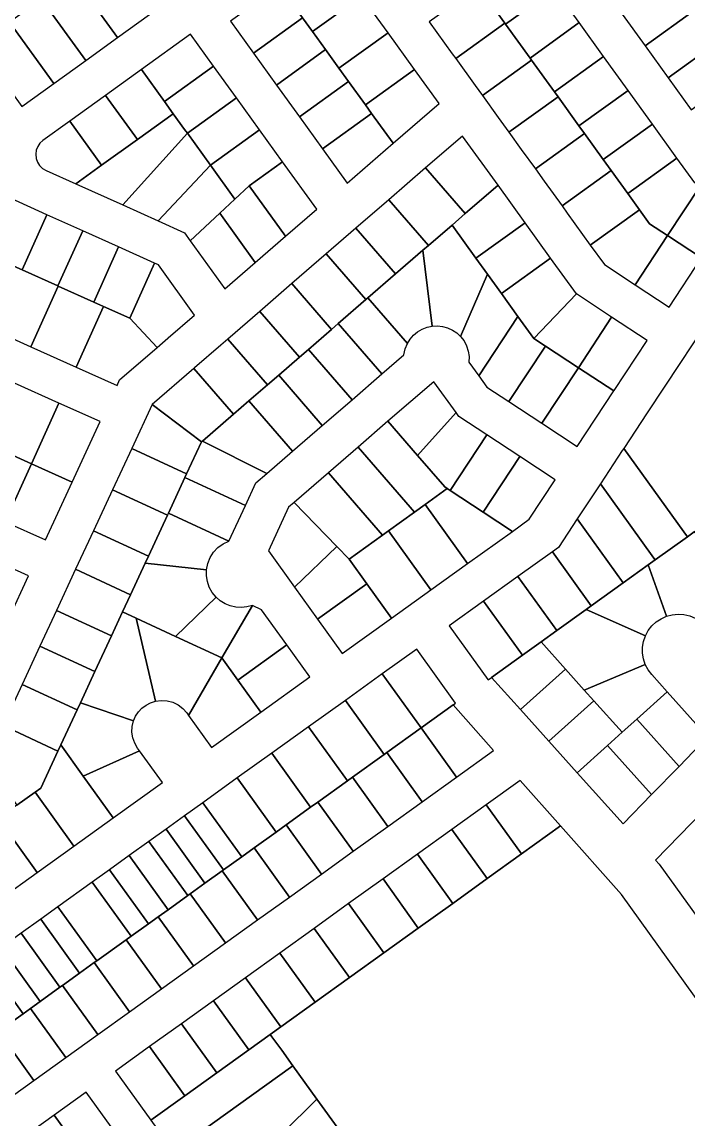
# Model space of a CAD drawing. Header units: metres. Extents: x 1641456 to 1644813, y 5693985 to 5698324.
# Drawn here: x 1643828 to 1644163, y 5694568 to 5695120 of the extents above; entities that cross this region are included whole.
import ezdxf

# ---------------------------------------------------------------- set-up
doc = ezdxf.new("R2010")
doc.units = ezdxf.units.M

msp = doc.modelspace()

# ---------------------------------------------------------------- linework, layer by layer
for points in [[(1643892.12, 5695124.04), (1643869.83, 5695154.94), (1643853.77, 5695143.37), (1643876.07, 5695112.47), (1643892.12, 5695124.04)], [(1643998.72, 5695133.37), (1643985.36, 5695151.89), (1643960.67, 5695134.09), (1643969.07, 5695122.43), (1643974.02, 5695115.56), (1643998.72, 5695133.37)], [(1644095.94, 5695137.01), (1644083.65, 5695154.06), (1644058.94, 5695136.25), (1644070.88, 5695119.67), (1644071.22, 5695119.2), (1644095.94, 5695137.01)], [(1643876.07, 5695112.47), (1643853.77, 5695143.37), (1643837.72, 5695131.8), (1643860.01, 5695100.9), (1643876.07, 5695112.47)], [(1643960.67, 5695134.09), (1643957.5, 5695138.48), (1643932.81, 5695120.66), (1643944.38, 5695104.6), (1643969.07, 5695122.43), (1643960.67, 5695134.09)], [(1644058.94, 5695136.25), (1644057.53, 5695138.2), (1644032.83, 5695120.4), (1644044.4, 5695104.34), (1644046.18, 5695101.87), (1644070.88, 5695119.67), (1644058.94, 5695136.25)], [(1644166.13, 5695126.05), (1644154.56, 5695142.1), (1644129.86, 5695124.3), (1644141.43, 5695108.24), (1644166.13, 5695126.05)], [(1644012.07, 5695114.84), (1643998.72, 5695133.37), (1643974.02, 5695115.56), (1643980.64, 5695106.37), (1643987.37, 5695097.04), (1644012.07, 5695114.84)], [(1644108.22, 5695119.97), (1644095.94, 5695137.01), (1644071.22, 5695119.2), (1644083.5, 5695102.16), (1644108.22, 5695119.97)], [(1643860.01, 5695100.9), (1643837.72, 5695131.8), (1643821.66, 5695120.23), (1643843.96, 5695089.33), (1643860.01, 5695100.9)], [(1643974.02, 5695115.56), (1643969.07, 5695122.43), (1643944.38, 5695104.6), (1643955.95, 5695088.55), (1643980.64, 5695106.37), (1643974.02, 5695115.56)], [(1644177.7, 5695109.99), (1644166.13, 5695126.05), (1644141.43, 5695108.24), (1644153, 5695092.19), (1644177.7, 5695109.99)], [(1643843.96, 5695089.33), (1643821.66, 5695120.23), (1643805.6, 5695108.66), (1643827.9, 5695077.76), (1643843.96, 5695089.33)], [(1644071.22, 5695119.2), (1644070.88, 5695119.67), (1644046.18, 5695101.87), (1644055.97, 5695088.29), (1644059.53, 5695083.35), (1644084.23, 5695101.15), (1644083.5, 5695102.16), (1644071.22, 5695119.2)], [(1644120.5, 5695102.93), (1644108.22, 5695119.97), (1644083.5, 5695102.16), (1644084.23, 5695101.15), (1644095.79, 5695085.12), (1644120.5, 5695102.93)], [(1643924.32, 5695098.1), (1643912.75, 5695114.15), (1643888.04, 5695096.35), (1643899.61, 5695080.3), (1643924.32, 5695098.1)], [(1644025.42, 5695096.32), (1644012.07, 5695114.84), (1643987.37, 5695097.04), (1643992.21, 5695090.31), (1644000.72, 5695078.51), (1644025.42, 5695096.32)], [(1643987.37, 5695097.04), (1643980.64, 5695106.37), (1643955.95, 5695088.55), (1643967.52, 5695072.49), (1643992.21, 5695090.31), (1643987.37, 5695097.04)], [(1644189.27, 5695093.93), (1644177.7, 5695109.99), (1644153, 5695092.19), (1644164.58, 5695076.13), (1644189.27, 5695093.93)], [(1644095.79, 5695085.12), (1644084.23, 5695101.15), (1644059.53, 5695083.35), (1644067.54, 5695072.23), (1644072.88, 5695064.82), (1644097.59, 5695082.62), (1644095.79, 5695085.12)], [(1644132.79, 5695085.88), (1644120.5, 5695102.93), (1644095.79, 5695085.12), (1644097.59, 5695082.62), (1644108.07, 5695068.07), (1644132.79, 5695085.88)], [(1643899.61, 5695080.3), (1643888.04, 5695096.35), (1643870.01, 5695083.36), (1643886.03, 5695061.13), (1643904.07, 5695074.12), (1643899.61, 5695080.3)], [(1643935.89, 5695082.04), (1643924.32, 5695098.1), (1643899.61, 5695080.3), (1643904.07, 5695074.12), (1643909.76, 5695066.22), (1643911.19, 5695064.24), (1643935.89, 5695082.04)], [(1644014.61, 5695059.22), (1644037.72, 5695079.24), (1644025.42, 5695096.32), (1644000.72, 5695078.51), (1644003.78, 5695074.25), (1644014.61, 5695059.22)], [(1644000.72, 5695078.51), (1643992.21, 5695090.31), (1643967.52, 5695072.49), (1643979.09, 5695056.44), (1644003.78, 5695074.25), (1644000.72, 5695078.51)], [(1643886.03, 5695061.13), (1643870.01, 5695083.36), (1643851.98, 5695070.36), (1643868, 5695048.13), (1643886.03, 5695061.13)], [(1644145.07, 5695068.84), (1644132.79, 5695085.88), (1644108.07, 5695068.07), (1644110.94, 5695064.1), (1644120.35, 5695051.03), (1644145.07, 5695068.84)], [(1643947.46, 5695065.99), (1643935.89, 5695082.04), (1643911.19, 5695064.24), (1643922.76, 5695048.19), (1643947.46, 5695065.99)], [(1644108.07, 5695068.07), (1644097.59, 5695082.62), (1644072.88, 5695064.82), (1644079.12, 5695056.18), (1644086.24, 5695046.3), (1644110.94, 5695064.1), (1644108.07, 5695068.07)], [(1643911.19, 5695064.24), (1643909.76, 5695066.22), (1643904.07, 5695074.12), (1643886.03, 5695061.13), (1643868, 5695048.13), (1643855.03, 5695038.78), (1643878.61, 5695028.18), (1643911.19, 5695064.24)], [(1644014.61, 5695059.22), (1644003.78, 5695074.25), (1643979.09, 5695056.44), (1643991.51, 5695039.21), (1644014.61, 5695059.22)], [(1643868, 5695048.13), (1643851.98, 5695070.36), (1643838.52, 5695060.66), (1643837.02, 5695059.29), (1643835.87, 5695057.6), (1643835.14, 5695055.69), (1643834.88, 5695053.67), (1643835.08, 5695051.64), (1643835.75, 5695049.71), (1643836.85, 5695047.99), (1643838.31, 5695046.57), (1643840.06, 5695045.52), (1643855.03, 5695038.78), (1643868, 5695048.13)], [(1644157.35, 5695051.8), (1644145.07, 5695068.84), (1644120.35, 5695051.03), (1644124.29, 5695045.57), (1644132.63, 5695033.99), (1644157.35, 5695051.8)], [(1643922.76, 5695048.19), (1643911.19, 5695064.24), (1643878.61, 5695028.18), (1643896.49, 5695020.13), (1643922.76, 5695048.19)], [(1643959.03, 5695049.93), (1643947.46, 5695065.99), (1643922.76, 5695048.19), (1643935.06, 5695031.11), (1643942.23, 5695037.83), (1643959.03, 5695049.93)], [(1644067.39, 5695038.07), (1644049.52, 5695062.87), (1644030.99, 5695046.83), (1644050.92, 5695023.81), (1644067.39, 5695038.07)], [(1644120.35, 5695051.03), (1644110.94, 5695064.1), (1644086.24, 5695046.3), (1644090.69, 5695040.12), (1644099.59, 5695027.77), (1644124.29, 5695045.57), (1644120.35, 5695051.03)], [(1643960.55, 5695012.39), (1643976.26, 5695026), (1643959.03, 5695049.93), (1643942.23, 5695037.83), (1643960.55, 5695012.39)], [(1644169.01, 5695037.57), (1644166.34, 5695039.33), (1644157.35, 5695051.8), (1644132.63, 5695033.99), (1644138.53, 5695025.81), (1644143.62, 5695018.75), (1644152.68, 5695012.78), (1644169.01, 5695037.57)], [(1643935.06, 5695031.11), (1643922.76, 5695048.19), (1643896.49, 5695020.13), (1643909.72, 5695014.19), (1643912.64, 5695010.13), (1643927.44, 5695023.98), (1643935.06, 5695031.11)], [(1644050.92, 5695023.81), (1644030.99, 5695046.83), (1644012.53, 5695030.84), (1644032.46, 5695007.82), (1644044.29, 5695018.06), (1644050.92, 5695023.81)], [(1644132.63, 5695033.99), (1644124.29, 5695045.57), (1644099.59, 5695027.77), (1644102.26, 5695024.07), (1644113.83, 5695008.01), (1644138.53, 5695025.81), (1644132.63, 5695033.99)], [(1643960.55, 5695012.39), (1643942.23, 5695037.83), (1643935.06, 5695031.11), (1643927.44, 5695023.98), (1643945.3, 5694999.18), (1643960.55, 5695012.39)], [(1644081.01, 5695019.18), (1644067.39, 5695038.07), (1644050.92, 5695023.81), (1644044.29, 5695018.06), (1644056.32, 5695001.37), (1644081.01, 5695019.18)], [(1644169.72, 5695001.56), (1644186.05, 5695026.35), (1644169.01, 5695037.57), (1644152.68, 5695012.78), (1644169.72, 5695001.56)], [(1643840.49, 5695023.29), (1643822.45, 5695031.41), (1643809.96, 5695003.65), (1643822.33, 5694998.08), (1643828.01, 5694995.53), (1643840.49, 5695023.29)], [(1644032.46, 5695007.82), (1644012.53, 5695030.84), (1643995.96, 5695016.48), (1644015.89, 5694993.46), (1644029.6, 5695005.34), (1644032.46, 5695007.82)], [(1644274.02, 5694940.9), (1644211.22, 5695028.05), (1644170.18, 5694965.71), (1644159.13, 5694948.93), (1644142.39, 5694923.5), (1644130.6, 5694905.6), (1644160.86, 5694863.6), (1644162.64, 5694861.14), (1644166.13, 5694863.63), (1644274.02, 5694940.9)], [(1643858.54, 5695015.17), (1643840.49, 5695023.29), (1643828.01, 5694995.53), (1643846.06, 5694987.41), (1643858.54, 5695015.17)], [(1643945.3, 5694999.18), (1643927.44, 5695023.98), (1643912.64, 5695010.13), (1643930.05, 5694985.98), (1643945.3, 5694999.18)], [(1644152.68, 5695012.78), (1644143.62, 5695018.75), (1644138.53, 5695025.81), (1644113.83, 5695008.01), (1644120.95, 5694998.13), (1644136.36, 5694987.98), (1644152.68, 5695012.78)], [(1644056.32, 5695001.37), (1644044.29, 5695018.06), (1644032.46, 5695007.82), (1644029.6, 5695005.34), (1644034.27, 5694967.18), (1644036.91, 5694967.31), (1644039.52, 5694967.03), (1644042.07, 5694966.33), (1644044.46, 5694965.23), (1644046.65, 5694963.77), (1644048.58, 5694961.97), (1644062.09, 5694993.36), (1644056.32, 5695001.37)], [(1644093.83, 5695001.39), (1644081.01, 5695019.18), (1644056.32, 5695001.37), (1644062.09, 5694993.36), (1644069.13, 5694983.58), (1644093.83, 5695001.39)], [(1643876.59, 5695007.05), (1643858.54, 5695015.17), (1643846.06, 5694987.41), (1643846.21, 5694987.34), (1643864.11, 5694979.29), (1643876.59, 5695007.05)], [(1644015.89, 5694993.46), (1643995.96, 5695016.48), (1643981, 5695003.53), (1644000.93, 5694980.51), (1644001.95, 5694981.4), (1644015.89, 5694993.46)], [(1644169.72, 5695001.56), (1644152.68, 5695012.78), (1644136.36, 5694987.98), (1644153.4, 5694976.77), (1644169.72, 5695001.56)], [(1643894.64, 5694998.93), (1643876.59, 5695007.05), (1643864.11, 5694979.29), (1643868.98, 5694977.1), (1643882.16, 5694971.17), (1643894.64, 5694998.93)], [(1644000.93, 5694980.51), (1643981, 5695003.53), (1643963.74, 5694988.58), (1643983.67, 5694965.56), (1643986.99, 5694968.44), (1644000.93, 5694980.51)], [(1644034.27, 5694967.18), (1644029.6, 5695005.34), (1644015.89, 5694993.46), (1644001.95, 5694981.4), (1644021.83, 5694958.41), (1644023.22, 5694960.65), (1644024.95, 5694962.64), (1644026.98, 5694964.32), (1644029.24, 5694965.66), (1644031.7, 5694966.62), (1644034.27, 5694967.18)], [(1644106.81, 5694983.38), (1644093.83, 5695001.39), (1644069.13, 5694983.58), (1644077.41, 5694972.1), (1644085.38, 5694961.03), (1644106.81, 5694983.38)], [(1643828.01, 5694995.53), (1643822.33, 5694998.08), (1643808.55, 5694967.54), (1643832.43, 5694956.8), (1643846.21, 5694987.34), (1643846.06, 5694987.41), (1643828.01, 5694995.53)], [(1643895.92, 5694956.43), (1643901.32, 5694961.11), (1643901.55, 5694961.31), (1643914.8, 5694972.77), (1643896.57, 5694998.06), (1643894.64, 5694998.93), (1643882.16, 5694971.17), (1643895.92, 5694956.43)], [(1644069.13, 5694983.58), (1644062.09, 5694993.36), (1644048.58, 5694961.97), (1644050.29, 5694959.74), (1644051.6, 5694957.26), (1644052.46, 5694954.59), (1644052.86, 5694951.81), (1644052.78, 5694949), (1644057.71, 5694942.16), (1644077.41, 5694972.1), (1644069.13, 5694983.58)], [(1643864.11, 5694979.29), (1643846.21, 5694987.34), (1643832.43, 5694956.8), (1643855.2, 5694946.56), (1643868.98, 5694977.1), (1643864.11, 5694979.29)], [(1643983.67, 5694965.56), (1643963.74, 5694988.58), (1643947.63, 5694974.62), (1643967.56, 5694951.61), (1643972.03, 5694955.48), (1643983.67, 5694965.56)], [(1644021.83, 5694958.41), (1644001.95, 5694981.4), (1644000.93, 5694980.51), (1643986.99, 5694968.44), (1644008.93, 5694943.1), (1644020.11, 5694952.79), (1644020.72, 5694955.68), (1644021.83, 5694958.41)], [(1644124.55, 5694971.7), (1644106.81, 5694983.38), (1644085.38, 5694961.03), (1644091.27, 5694957.16), (1644107.8, 5694946.27), (1644124.55, 5694971.7)], [(1643882.16, 5694971.17), (1643868.98, 5694977.1), (1643855.2, 5694946.56), (1643875.76, 5694937.32), (1643877.04, 5694940.08), (1643895.92, 5694956.43), (1643882.16, 5694971.17)], [(1643967.56, 5694951.61), (1643947.63, 5694974.62), (1643931.52, 5694960.67), (1643951.45, 5694937.65), (1643957.08, 5694942.53), (1643967.56, 5694951.61)], [(1644008.93, 5694943.1), (1643986.99, 5694968.44), (1643983.67, 5694965.56), (1643972.03, 5694955.48), (1643993.96, 5694930.15), (1644008.93, 5694943.1)], [(1644085.38, 5694961.03), (1644077.41, 5694972.1), (1644057.71, 5694942.16), (1644061.83, 5694936.44), (1644072.86, 5694929.18), (1644091.27, 5694957.16), (1644085.38, 5694961.03)], [(1644125.6, 5694934.55), (1644125.77, 5694934.81), (1644142.35, 5694959.98), (1644124.55, 5694971.7), (1644107.8, 5694946.27), (1644125.6, 5694934.55)], [(1643951.45, 5694937.65), (1643931.52, 5694960.67), (1643927.95, 5694957.58), (1643914.71, 5694946.11), (1643914.48, 5694945.91), (1643934.4, 5694922.89), (1643942.11, 5694929.57), (1643951.45, 5694937.65)], [(1644107.8, 5694946.27), (1644091.27, 5694957.16), (1644072.86, 5694929.18), (1644089.39, 5694918.29), (1644107.8, 5694946.27)], [(1643993.96, 5694930.15), (1643972.03, 5694955.48), (1643967.56, 5694951.61), (1643957.08, 5694942.53), (1643979, 5694917.2), (1643993.96, 5694930.15)], [(1643934.4, 5694922.89), (1643914.48, 5694945.91), (1643893.4, 5694927.66), (1643918.27, 5694908.92), (1643918.73, 5694909.32), (1643934.4, 5694922.89)], [(1644125.6, 5694934.55), (1644107.8, 5694946.27), (1644089.39, 5694918.29), (1644107.19, 5694906.58), (1644125.6, 5694934.55)], [(1643979, 5694917.2), (1643957.08, 5694942.53), (1643951.45, 5694937.65), (1643942.11, 5694929.57), (1643964.04, 5694904.25), (1643979, 5694917.2)], [(1643846.47, 5694928.45), (1643824.26, 5694938.44), (1643810.52, 5694907.9), (1643832.74, 5694897.91), (1643846.47, 5694928.45)], [(1644046.29, 5694923.63), (1644035.07, 5694939.19), (1644012.05, 5694919.27), (1644026.97, 5694902.03), (1644046.29, 5694923.63)], [(1643853.19, 5694888.69), (1643867.3, 5694919.09), (1643846.47, 5694928.45), (1643832.74, 5694897.91), (1643853.19, 5694888.69)], [(1643964.04, 5694904.25), (1643942.11, 5694929.57), (1643934.4, 5694922.89), (1643918.73, 5694909.32), (1643951.12, 5694893.07), (1643964.04, 5694904.25)], [(1643918.27, 5694908.92), (1643893.4, 5694927.66), (1643883.15, 5694905.57), (1643910.76, 5694892.75), (1643918.27, 5694908.92)], [(1644061.82, 5694912.38), (1644047.69, 5694921.68), (1644046.29, 5694923.63), (1644026.97, 5694902.03), (1644040.64, 5694886.25), (1644041.9, 5694885.42), (1644043.38, 5694884.44), (1644061.82, 5694912.38)], [(1644026.97, 5694902.03), (1644012.05, 5694919.27), (1643997.09, 5694906.31), (1644025.43, 5694873.57), (1644030.78, 5694877.41), (1644041.9, 5694885.42), (1644040.64, 5694886.25), (1644026.97, 5694902.03)], [(1644078.35, 5694901.5), (1644061.82, 5694912.38), (1644043.38, 5694884.44), (1644059.91, 5694873.56), (1644078.35, 5694901.5)], [(1643832.74, 5694897.91), (1643810.52, 5694907.9), (1643797.36, 5694878.71), (1643819.57, 5694868.72), (1643832.74, 5694897.91)], [(1643951.12, 5694893.07), (1643918.73, 5694909.32), (1643918.27, 5694908.92), (1643910.76, 5694892.75), (1643909.94, 5694890.97), (1643940.32, 5694876.88), (1643945.62, 5694888.31), (1643951.12, 5694893.07)], [(1644025.43, 5694873.57), (1643997.09, 5694906.31), (1643982.12, 5694893.36), (1644009.31, 5694861.96), (1644012.24, 5694864.07), (1644025.43, 5694873.57)], [(1643910.76, 5694892.75), (1643883.15, 5694905.57), (1643873.54, 5694884.85), (1643901.15, 5694872.04), (1643901.61, 5694873.02), (1643909.94, 5694890.97), (1643910.76, 5694892.75)], [(1644074.61, 5694863.88), (1644083.08, 5694869.97), (1644096.13, 5694889.8), (1644078.35, 5694901.5), (1644059.91, 5694873.56), (1644074.61, 5694863.88)], [(1644162.64, 5694861.14), (1644160.86, 5694863.6), (1644130.6, 5694905.6), (1644129.88, 5694904.51), (1644118.88, 5694887.8), (1644144.98, 5694851.47), (1644145.27, 5694851.08), (1644146.4, 5694849.49), (1644162.64, 5694861.14)], [(1643853.19, 5694888.69), (1643832.74, 5694897.91), (1643819.57, 5694868.72), (1643839.72, 5694859.66), (1643853.19, 5694888.69)], [(1643940.32, 5694876.88), (1643909.94, 5694890.97), (1643901.61, 5694873.02), (1643931.99, 5694858.92), (1643940.32, 5694876.88)], [(1644009.31, 5694861.96), (1643982.12, 5694893.36), (1643964.86, 5694878.42), (1643986.27, 5694856.27), (1643992.47, 5694849.84), (1644009.31, 5694861.96)], [(1643901.15, 5694872.04), (1643873.54, 5694884.85), (1643863.93, 5694864.14), (1643891.54, 5694851.32), (1643901.15, 5694872.04)], [(1644043.38, 5694884.44), (1644041.9, 5694885.42), (1644030.78, 5694877.41), (1644052.12, 5694847.72), (1644074.61, 5694863.88), (1644059.91, 5694873.56), (1644043.38, 5694884.44)], [(1644146.4, 5694849.49), (1644145.27, 5694851.08), (1644144.98, 5694851.47), (1644118.88, 5694887.8), (1644107.23, 5694870.1), (1644130.33, 5694837.94), (1644142.9, 5694846.98), (1644146.4, 5694849.49)], [(1643931.99, 5694858.92), (1643901.61, 5694873.02), (1643901.15, 5694872.04), (1643891.54, 5694851.32), (1643889.91, 5694847.81), (1643920.78, 5694844.55), (1643921.41, 5694847.69), (1643922.61, 5694850.65), (1643924.33, 5694853.34), (1643926.52, 5694855.67), (1643929.1, 5694857.55), (1643931.99, 5694858.92)], [(1643986.27, 5694856.27), (1643964.86, 5694878.42), (1643962.06, 5694876), (1643951.91, 5694854.11), (1643965.08, 5694835.78), (1643986.27, 5694856.27)], [(1644052.12, 5694847.72), (1644030.78, 5694877.41), (1644025.43, 5694873.57), (1644012.24, 5694864.07), (1644033.58, 5694834.39), (1644052.12, 5694847.72)], [(1644130.33, 5694837.94), (1644107.23, 5694870.1), (1644097.82, 5694855.82), (1644094.75, 5694853.61), (1644114.3, 5694826.42), (1644130.33, 5694837.94)], [(1643891.54, 5694851.32), (1643863.93, 5694864.14), (1643854.96, 5694844.81), (1643882.58, 5694831.99), (1643889.91, 5694847.81), (1643891.54, 5694851.32)], [(1644033.58, 5694834.39), (1644012.24, 5694864.07), (1644009.31, 5694861.96), (1643992.47, 5694849.84), (1644001.36, 5694837.48), (1644013.8, 5694820.17), (1644033.58, 5694834.39)], [(1644180.45, 5694847.61), (1644166.13, 5694863.63), (1644162.64, 5694861.14), (1644146.4, 5694849.49), (1644142.9, 5694846.98), (1644152.16, 5694821.12), (1644155.03, 5694821.89), (1644157.98, 5694822.18), (1644160.94, 5694821.99), (1644163.83, 5694821.33), (1644166.57, 5694820.2), (1644180.45, 5694847.61)], [(1643821.64, 5694820.72), (1643831.26, 5694841.43), (1643800.71, 5694855.17), (1643791.27, 5694834.81), (1643821.64, 5694820.72)], [(1643992.47, 5694849.84), (1643986.27, 5694856.27), (1643965.08, 5694835.78), (1643976.63, 5694819.71), (1644001.36, 5694837.48), (1643992.47, 5694849.84)], [(1644114.3, 5694826.42), (1644094.75, 5694853.61), (1644077.44, 5694841.17), (1644096.99, 5694813.98), (1644111.66, 5694824.52), (1644114.3, 5694826.42)], [(1643920.78, 5694844.55), (1643889.91, 5694847.81), (1643882.58, 5694831.99), (1643878.55, 5694823.3), (1643885.46, 5694820.1), (1643905.22, 5694810.93), (1643925.57, 5694830.74), (1643923.66, 5694833.08), (1643922.19, 5694835.71), (1643921.21, 5694838.56), (1643920.73, 5694841.54), (1643920.78, 5694844.55)], [(1644152.16, 5694821.12), (1644142.9, 5694846.98), (1644130.33, 5694837.94), (1644114.3, 5694826.42), (1644111.66, 5694824.52), (1644141.59, 5694811.29), (1644143, 5694813.9), (1644144.82, 5694816.24), (1644146.99, 5694818.26), (1644149.46, 5694819.9), (1644152.16, 5694821.12)], [(1643882.58, 5694831.99), (1643854.96, 5694844.81), (1643845.35, 5694824.09), (1643872.97, 5694811.27), (1643878.55, 5694823.3), (1643882.58, 5694831.99)], [(1644096.99, 5694813.98), (1644077.44, 5694841.17), (1644060.14, 5694828.73), (1644079.68, 5694801.54), (1644089.02, 5694808.24), (1644096.99, 5694813.98)], [(1644013.8, 5694820.17), (1644001.36, 5694837.48), (1643976.63, 5694819.71), (1643989.07, 5694802.41), (1644013.8, 5694820.17)], [(1643943.84, 5694826.58), (1643941.11, 5694825.83), (1643938.3, 5694825.53), (1643935.48, 5694825.7), (1643932.72, 5694826.33), (1643930.11, 5694827.4), (1643927.7, 5694828.88), (1643925.57, 5694830.74), (1643905.22, 5694810.93), (1643928.46, 5694800.14), (1643943.84, 5694826.58)], [(1643872.97, 5694811.27), (1643845.35, 5694824.09), (1643837.02, 5694806.14), (1643864.64, 5694793.32), (1643872.97, 5694811.27)], [(1643885.46, 5694820.1), (1643878.55, 5694823.3), (1643872.97, 5694811.27), (1643864.64, 5694793.32), (1643857.35, 5694777.61), (1643884.1, 5694768.47), (1643885.13, 5694770.83), (1643886.54, 5694772.98), (1643888.3, 5694774.86), (1643890.35, 5694776.42), (1643892.63, 5694777.61), (1643895.08, 5694778.39), (1643885.46, 5694820.1)], [(1643961.21, 5694806.75), (1643948.51, 5694824.41), (1643943.84, 5694826.58), (1643928.46, 5694800.14), (1643936.48, 5694788.98), (1643961.21, 5694806.75)], [(1644079.68, 5694801.54), (1644060.14, 5694828.73), (1644042.83, 5694816.3), (1644062.2, 5694789.34), (1644062.38, 5694789.1), (1644064.15, 5694790.37), (1644079.68, 5694801.54)], [(1644141.59, 5694811.29), (1644111.66, 5694824.52), (1644096.99, 5694813.98), (1644089.02, 5694808.24), (1644101.37, 5694794.46), (1644110.77, 5694783.97), (1644141.45, 5694796.85), (1644140.53, 5694799.67), (1644140.08, 5694802.6), (1644140.11, 5694805.56), (1644140.61, 5694808.49), (1644141.59, 5694811.29)], [(1643905.22, 5694810.93), (1643885.46, 5694820.1), (1643895.08, 5694778.39), (1643898.03, 5694778.78), (1643901, 5694778.58), (1643903.87, 5694777.81), (1643906.54, 5694776.49), (1643908.9, 5694774.68), (1643910.87, 5694772.45), (1643911.76, 5694771.21), (1643928.46, 5694800.14), (1643905.22, 5694810.93)], [(1643948.03, 5694772.91), (1643972.75, 5694790.68), (1643961.21, 5694806.75), (1643936.48, 5694788.98), (1643948.03, 5694772.91)], [(1644101.37, 5694794.46), (1644089.02, 5694808.24), (1644079.68, 5694801.54), (1644064.15, 5694790.37), (1644078.7, 5694774.13), (1644101.37, 5694794.46)], [(1643864.64, 5694793.32), (1643837.02, 5694806.14), (1643828.05, 5694786.8), (1643855.67, 5694773.99), (1643857.35, 5694777.61), (1643864.64, 5694793.32)], [(1644044.82, 5694776.48), (1644046.06, 5694777.37), (1644026.51, 5694804.57), (1644009.13, 5694792.08), (1644028.75, 5694764.93), (1644044.82, 5694776.48)], [(1643936.48, 5694788.98), (1643928.46, 5694800.14), (1643911.76, 5694771.21), (1643923.31, 5694755.14), (1643948.03, 5694772.91), (1643936.48, 5694788.98)], [(1644152.48, 5694783.03), (1644144.69, 5694791.73), (1644142.86, 5694794.15), (1644141.45, 5694796.85), (1644110.77, 5694783.97), (1644115.59, 5694778.58), (1644129.81, 5694762.71), (1644137.18, 5694769.31), (1644152.48, 5694783.03)], [(1644028.75, 5694764.93), (1644009.13, 5694792.08), (1643990.61, 5694778.77), (1644010.21, 5694751.61), (1644011.45, 5694752.49), (1644028.75, 5694764.93)], [(1644110.77, 5694783.97), (1644101.37, 5694794.46), (1644078.7, 5694774.13), (1644092.92, 5694758.26), (1644115.59, 5694778.58), (1644110.77, 5694783.97)], [(1643855.67, 5694773.99), (1643828.05, 5694786.8), (1643818.44, 5694766.09), (1643846.06, 5694753.27), (1643847.48, 5694756.34), (1643855.67, 5694773.99)], [(1644158.45, 5694745.58), (1644172.8, 5694760.36), (1644152.48, 5694783.03), (1644137.18, 5694769.31), (1644158.45, 5694745.58)], [(1643884.1, 5694768.47), (1643857.35, 5694777.61), (1643855.67, 5694773.99), (1643847.48, 5694756.34), (1643858.77, 5694740.62), (1643887.03, 5694753.44), (1643886.14, 5694754.68), (1643884.69, 5694757.18), (1643883.73, 5694759.91), (1643883.3, 5694762.77), (1643883.43, 5694765.66), (1643884.1, 5694768.47)], [(1644010.21, 5694751.61), (1643990.61, 5694778.77), (1643972.1, 5694765.46), (1643991.67, 5694738.28), (1643994.14, 5694740.06), (1644010.21, 5694751.61)], [(1644046.53, 5694740.21), (1644065.13, 5694753.58), (1644044.82, 5694776.48), (1644028.75, 5694764.93), (1644046.53, 5694740.21)], [(1644129.81, 5694762.71), (1644115.59, 5694778.58), (1644092.92, 5694758.26), (1644107.14, 5694742.39), (1644122.44, 5694756.1), (1644129.81, 5694762.71)], [(1644158.45, 5694745.58), (1644137.18, 5694769.31), (1644129.81, 5694762.71), (1644122.44, 5694756.1), (1644144.63, 5694731.35), (1644158.45, 5694745.58)], [(1643846.06, 5694753.27), (1643818.44, 5694766.09), (1643815.78, 5694760.35), (1643805.88, 5694753.23), (1643825.42, 5694726.03), (1643834.58, 5694732.62), (1643837.42, 5694734.66), (1643846.06, 5694753.27)], [(1643991.67, 5694738.28), (1643972.1, 5694765.46), (1643953.58, 5694752.15), (1643973.12, 5694724.95), (1643976.83, 5694727.62), (1643991.67, 5694738.28)], [(1644046.53, 5694740.21), (1644028.75, 5694764.93), (1644011.45, 5694752.49), (1644029.22, 5694727.78), (1644046.53, 5694740.21)], [(1643858.77, 5694740.62), (1643847.48, 5694756.34), (1643846.06, 5694753.27), (1643837.42, 5694734.66), (1643834.58, 5694732.62), (1643854.08, 5694705.39), (1643873.86, 5694719.6), (1643858.77, 5694740.62)], [(1643873.86, 5694719.6), (1643898.58, 5694737.37), (1643887.03, 5694753.44), (1643858.77, 5694740.62), (1643873.86, 5694719.6)], [(1643973.12, 5694724.95), (1643953.58, 5694752.15), (1643936.27, 5694739.71), (1643955.82, 5694712.51), (1643960.76, 5694716.07), (1643973.12, 5694724.95)], [(1644029.22, 5694727.78), (1644011.45, 5694752.49), (1644010.21, 5694751.61), (1643994.14, 5694740.06), (1644011.92, 5694715.34), (1644029.22, 5694727.78)], [(1644144.63, 5694731.35), (1644122.44, 5694756.1), (1644107.14, 5694742.39), (1644130.27, 5694716.57), (1644144.63, 5694731.35)], [(1643955.82, 5694712.51), (1643936.27, 5694739.71), (1643918.96, 5694727.27), (1643938.51, 5694700.08), (1643944.69, 5694704.52), (1643955.82, 5694712.51)], [(1644011.92, 5694715.34), (1643994.14, 5694740.06), (1643991.67, 5694738.28), (1643976.83, 5694727.62), (1643994.61, 5694702.9), (1644011.92, 5694715.34)], [(1644098.84, 5694715.56), (1644078.54, 5694738.47), (1644061.47, 5694726.21), (1644079.24, 5694701.48), (1644098.84, 5694715.56)], [(1643854.08, 5694705.39), (1643834.58, 5694732.62), (1643825.42, 5694726.03), (1643815.97, 5694719.24), (1643835.54, 5694692.06), (1643854.08, 5694705.39)], [(1643938.51, 5694700.08), (1643918.96, 5694727.27), (1643909.69, 5694720.61), (1643929.25, 5694693.42), (1643938.51, 5694700.08)], [(1643994.61, 5694702.9), (1643976.83, 5694727.62), (1643973.12, 5694724.95), (1643960.76, 5694716.07), (1643978.54, 5694691.35), (1643994.61, 5694702.9)], [(1644079.24, 5694701.48), (1644061.47, 5694726.21), (1644044.17, 5694713.77), (1644061.93, 5694689.04), (1644079.24, 5694701.48)], [(1643835.54, 5694692.06), (1643815.97, 5694719.24), (1643809.35, 5694714.48), (1643797.45, 5694705.93), (1643816.99, 5694678.73), (1643835.54, 5694692.06)], [(1643929.25, 5694693.42), (1643909.69, 5694720.61), (1643900.42, 5694713.94), (1643919.97, 5694686.75), (1643928.62, 5694692.97), (1643929.25, 5694693.42)], [(1643919.97, 5694686.75), (1643900.42, 5694713.94), (1643891.77, 5694707.73), (1643911.31, 5694680.53), (1643912.55, 5694681.42), (1643919.97, 5694686.75)], [(1643978.54, 5694691.35), (1643960.76, 5694716.07), (1643955.82, 5694712.51), (1643944.69, 5694704.52), (1643962.47, 5694679.8), (1643978.54, 5694691.35)], [(1644061.93, 5694689.04), (1644044.17, 5694713.77), (1644026.86, 5694701.33), (1644044.62, 5694676.6), (1644061.93, 5694689.04)], [(1643911.31, 5694680.53), (1643891.77, 5694707.73), (1643881.88, 5694700.62), (1643901.42, 5694673.42), (1643911.31, 5694680.53)], [(1643962.47, 5694679.8), (1643944.69, 5694704.52), (1643938.51, 5694700.08), (1643929.25, 5694693.42), (1643928.62, 5694692.97), (1643946.4, 5694668.25), (1643962.47, 5694679.8)], [(1643901.42, 5694673.42), (1643881.88, 5694700.62), (1643871.99, 5694693.51), (1643891.53, 5694666.31), (1643896.48, 5694669.87), (1643901.42, 5694673.42)], [(1644044.62, 5694676.6), (1644026.86, 5694701.33), (1644009.55, 5694688.89), (1644027.31, 5694664.16), (1644044.62, 5694676.6)], [(1643891.53, 5694666.31), (1643871.99, 5694693.51), (1643863.33, 5694687.29), (1643882.88, 5694660.09), (1643891.53, 5694666.31)], [(1643946.4, 5694668.25), (1643928.62, 5694692.97), (1643919.97, 5694686.75), (1643912.55, 5694681.42), (1643930.33, 5694656.7), (1643946.4, 5694668.25)], [(1643882.88, 5694660.09), (1643863.33, 5694687.29), (1643846.03, 5694674.85), (1643865.57, 5694647.66), (1643880.41, 5694658.32), (1643882.88, 5694660.09)], [(1644027.31, 5694664.16), (1644009.55, 5694688.89), (1643992.25, 5694676.45), (1644010.01, 5694651.72), (1644027.31, 5694664.16)], [(1643930.33, 5694656.7), (1643912.55, 5694681.42), (1643911.31, 5694680.53), (1643901.42, 5694673.42), (1643896.48, 5694669.87), (1643914.26, 5694645.15), (1643930.33, 5694656.7)], [(1643865.57, 5694647.66), (1643846.03, 5694674.85), (1643837.37, 5694668.63), (1643856.92, 5694641.44), (1643864.34, 5694646.77), (1643865.57, 5694647.66)], [(1644010.01, 5694651.72), (1643992.25, 5694676.45), (1643974.94, 5694664.01), (1643992.7, 5694639.28), (1644010.01, 5694651.72)], [(1643856.92, 5694641.44), (1643837.37, 5694668.63), (1643827.49, 5694661.53), (1643847.03, 5694634.33), (1643848.27, 5694635.22), (1643856.92, 5694641.44)], [(1643914.26, 5694645.15), (1643896.48, 5694669.87), (1643891.53, 5694666.31), (1643882.88, 5694660.09), (1643880.41, 5694658.32), (1643898.19, 5694633.6), (1643914.26, 5694645.15)], [(1643992.7, 5694639.28), (1643974.94, 5694664.01), (1643957.63, 5694651.58), (1643975.39, 5694626.85), (1643992.7, 5694639.28)], [(1643847.03, 5694634.33), (1643827.49, 5694661.53), (1643817.6, 5694654.42), (1643837.14, 5694627.22), (1643847.03, 5694634.33)], [(1643898.19, 5694633.6), (1643880.41, 5694658.32), (1643865.57, 5694647.66), (1643864.34, 5694646.77), (1643882.12, 5694622.05), (1643898.19, 5694633.6)], [(1643837.14, 5694627.22), (1643817.6, 5694654.42), (1643808.94, 5694648.2), (1643828.49, 5694621), (1643832.2, 5694623.67), (1643837.14, 5694627.22)], [(1643828.49, 5694621), (1643808.94, 5694648.2), (1643800.29, 5694641.98), (1643819.83, 5694614.78), (1643828.49, 5694621)], [(1643882.12, 5694622.05), (1643864.34, 5694646.77), (1643856.92, 5694641.44), (1643848.27, 5694635.22), (1643866.05, 5694610.5), (1643882.12, 5694622.05)], [(1643975.39, 5694626.85), (1643957.63, 5694651.58), (1643940.33, 5694639.14), (1643958.09, 5694614.41), (1643975.39, 5694626.85)], [(1643958.09, 5694614.41), (1643940.33, 5694639.14), (1643924.27, 5694627.56), (1643942.02, 5694602.86), (1643952.82, 5694610.62), (1643952.83, 5694610.63), (1643958.09, 5694614.41)], [(1643866.05, 5694610.5), (1643848.27, 5694635.22), (1643847.03, 5694634.33), (1643837.14, 5694627.22), (1643832.2, 5694623.67), (1643849.98, 5694598.95), (1643866.05, 5694610.5)], [(1643942.02, 5694602.86), (1643924.27, 5694627.56), (1643908.2, 5694616.01), (1643925.95, 5694591.31), (1643942.02, 5694602.86)], [(1643849.98, 5694598.95), (1643832.2, 5694623.67), (1643828.49, 5694621), (1643819.83, 5694614.78), (1643816.13, 5694612.12), (1643833.9, 5694587.4), (1643849.98, 5694598.95)], [(1643925.95, 5694591.31), (1643908.2, 5694616.01), (1643892.13, 5694604.46), (1643909.88, 5694579.76), (1643925.95, 5694591.31)], [(1643833.9, 5694587.4), (1643816.13, 5694612.12), (1643809.94, 5694607.68), (1643800.06, 5694600.57), (1643817.83, 5694575.85), (1643833.9, 5694587.4)], [(1643964.2, 5694594.81), (1643958.58, 5694602.63), (1643953.7, 5694609.41), (1643952.83, 5694610.63), (1643952.82, 5694610.62), (1643942.02, 5694602.86), (1643925.95, 5694591.31), (1643909.88, 5694579.76), (1643892.82, 5694567.5), (1643893.69, 5694566.28), (1643904.2, 5694551.69), (1643964.2, 5694594.81)], [(1643909.88, 5694579.76), (1643892.13, 5694604.46), (1643875.07, 5694592.2), (1643875.04, 5694592.18), (1643892.82, 5694567.5), (1643909.88, 5694579.76)], [(1643976.21, 5694578.09), (1643964.2, 5694594.81), (1643904.2, 5694551.69), (1643921.97, 5694527.02), (1643923.15, 5694525.37), (1643923.87, 5694526.09), (1643976.21, 5694578.09)], [(1643877.98, 5694556.83), (1643860.18, 5694581.54), (1643844.15, 5694570.01), (1643861.91, 5694545.29), (1643877.98, 5694556.83)], [(1643987.76, 5694562.03), (1643976.21, 5694578.09), (1643923.87, 5694526.09), (1643923.15, 5694525.37), (1643923.63, 5694524.72), (1643924.39, 5694523.69), (1643927.17, 5694520.3), (1643930.22, 5694517.15), (1643933.51, 5694514.25), (1643937.03, 5694511.63), (1643987.76, 5694562.03)], [(1643861.91, 5694545.29), (1643844.15, 5694570.01), (1643828.08, 5694558.47), (1643845.83, 5694533.75), (1643861.91, 5694545.29)]]:
    msp.add_lwpolyline(points, close=True)
for points in [[(1644176.72, 5694729.43), (1644146.57, 5694698.39), (1644148.44, 5694696.3), (1644195.49, 5694630.84)], [(1644175.65, 5694616.72), (1644129.44, 5694681.02), (1644098.84, 5694715.56), (1644079.24, 5694701.48), (1644061.93, 5694689.04), (1644044.62, 5694676.6), (1644027.31, 5694664.16), (1644010.01, 5694651.72), (1643992.7, 5694639.28), (1643975.39, 5694626.85), (1643958.09, 5694614.41), (1643952.83, 5694610.63), (1643953.7, 5694609.41), (1643958.58, 5694602.63), (1643964.2, 5694594.81), (1643976.21, 5694578.09), (1643987.76, 5694562.03)]]:
    msp.add_lwpolyline(points)

doc.saveas('drawing.dxf')
